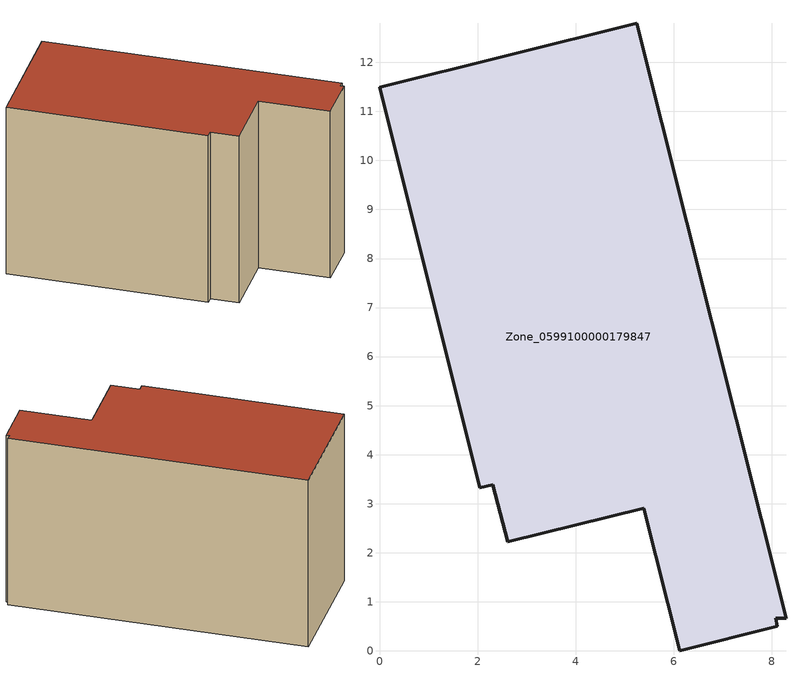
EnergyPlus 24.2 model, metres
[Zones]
Zone_0599100000179847
 floor ground (C_G): 8.08,0.66 8.12,0.5 6.12,0 5.39,2.91 2.61,2.22 2.31,3.39 2.04,3.32 0,11.49 5.25,12.8 8.29,0.67 z0
 wall outside (C_F): 5.25,12.8 0,11.49 2.04,3.32 2.31,3.39 2.61,2.22 5.39,2.91 6.12,0 8.12,0.5 8.08,0.66 8.29,0.67 5.25,12.8 z0:7.76
 roof outside (C_R): 8.08,0.66 8.29,0.67 5.25,12.8 0,11.49 2.04,3.32 2.31,3.39 2.61,2.22 5.39,2.91 6.12,0 8.12,0.5 z7.76
[BUILDING]
Pand.0599100000179847: North Axis=0; Terrain=City; Loads Convergence Tolerance Value=0.04; Temperature Convergence Tolerance Value=0.4; Solar Distribution=FullExterior; Maximum Number of Warmup Days=25; Minimum Number of Warmup Days=1
[Site:Location]
Rotterdam.The.Hague.AP_ZH_NLD Design_Conditions: Latitude=51.96; Longitude=4.45; Time Zone=1; Elevation=-4.5
[SITE:GROUNDTEMPERATURE:BUILDINGSURFACE]
18, 18, 18, 18, 18, 18, 18, 18, 18, 18, 18, 18
[MATERIAL] Thermal Absorptance=0.9; Solar Absorptance=0.7; Visible Absorptance=0.7
Name | Roughness | Thickness | Conductivity | Density | Specific Heat
G.TI.1975-1991 | MediumSmooth | 0.15 | 0.288461 | 540 | 1210
F.TI.1975-1991 | Rough | 0.3 | 0.230769 | 1920 | 840
R.TI.1975-1991 | MediumRough | 0.2 | 0.153846 | 1500 | 1000
[CONSTRUCTION]
C_G: G.TI.1975-1991
C_F: F.TI.1975-1991
C_R: R.TI.1975-1991
[ZONE]
Zone_0599100000179847: Type=1; Multiplier=1; Ceiling Height=Autocalculate; Volume=Autocalculate; Floor Area=autocalculate; Part of Total Floor Area=Yes
[ZONEINFILTRATION:DESIGNFLOWRATE]
Infil_Zone_0599100000179847: Zone or ZoneList or Space or SpaceList=Zone_0599100000179847; Schedule=AlwaysOn; Design Flow Rate Calculation Method=Flow/Area; Flow Rate per Floor Area=0.003; Constant Term Coefficient=1; Temperature Term Coefficient=0; Velocity Term Coefficient=0; Velocity Squared Term Coefficient=0
[HVACTEMPLATE:ZONE:IDEALLOADSAIRSYSTEM]
Zone_0599100000179847: Maximum Heating Supply Air Temperature=50; Minimum Cooling Supply Air Temperature=13; Maximum Heating Supply Air Humidity Ratio=0.0156; Minimum Cooling Supply Air Humidity Ratio=0.0077; Heating Limit=NoLimit; Cooling Limit=NoLimit; Dehumidification Control Type=ConstantSensibleHeatRatio; Cooling Sensible Heat Ratio=0.7; Dehumidification Setpoint=60; Humidification Control Type=None; Humidification Setpoint=30; Outdoor Air Method=None; Outdoor Air Flow Rate per Person=0.00944; Outdoor Air Flow Rate per Zone Floor Area=0; Outdoor Air Flow Rate per Zone=0; Demand Controlled Ventilation Type=None; Outdoor Air Economizer Type=NoEconomizer; Heat Recovery Type=None; Sensible Heat Recovery Effectiveness=0.7; Latent Heat Recovery Effectiveness=0.65
[ZONECONTROL:THERMOSTAT]
ThermostatControl_Zone_0599100000179847: Zone or ZoneList=Zone_0599100000179847; Control Type Schedule=DualSetpointControlType; Control 1=Thermostat_Zone_0599100000179847; Temperature Difference Between Cutout And Setpoint=0
[THERMOSTATSETPOINT:DUALSETPOINT]
Thermostat_Zone_0599100000179847: Heating Setpoint Temperature Schedule=HeatingSetpoint_Zone_0599100000179847; Cooling Setpoint Temperature Schedule=CoolingSetpoint_Zone_0599100000179847
[SCHEDULE:COMPACT]
HeatingSetpoint_Zone_0599100000179847: Through: 12/31, For: AllDays, Until: 24:00, 21
CoolingSetpoint_Zone_0599100000179847: Through: 12/31, For: AllDays, Until: 24:00, 24
DualSetpointControlType: Through: 12/31, For: AllDays, Until: 24:00, 4
AlwaysOn: Through: 12/31, For: AllDays, Until: 24:00, 1
